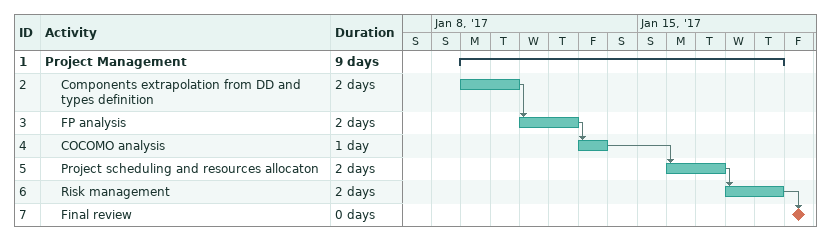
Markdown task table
| ID | Level | Task | Duration | Start | Finish | Predecessors |
|---|---|---|---|---|---|---|
| 1 | 1 | **Project Management** | 9d | 2017-01-09 | 2017-01-19 |  |
| 2 | 2 | Components extrapolation from DD and types definition | 2d | 2017-01-09 | 2017-01-10 |  |
| 3 | 2 | FP analysis | 2d | 2017-01-11 | 2017-01-12 | 2 |
| 4 | 2 | COCOMO analysis | 1d | 2017-01-13 | 2017-01-13 | 3 |
| 5 | 2 | Project scheduling and resources allocaton | 2d | 2017-01-16 | 2017-01-17 | 4 |
| 6 | 2 | Risk management | 2d | 2017-01-18 | 2017-01-19 | 5 |
| 7 | 2 | Final review | 0d | 2017-01-20 | 2017-01-20 | 6 |
